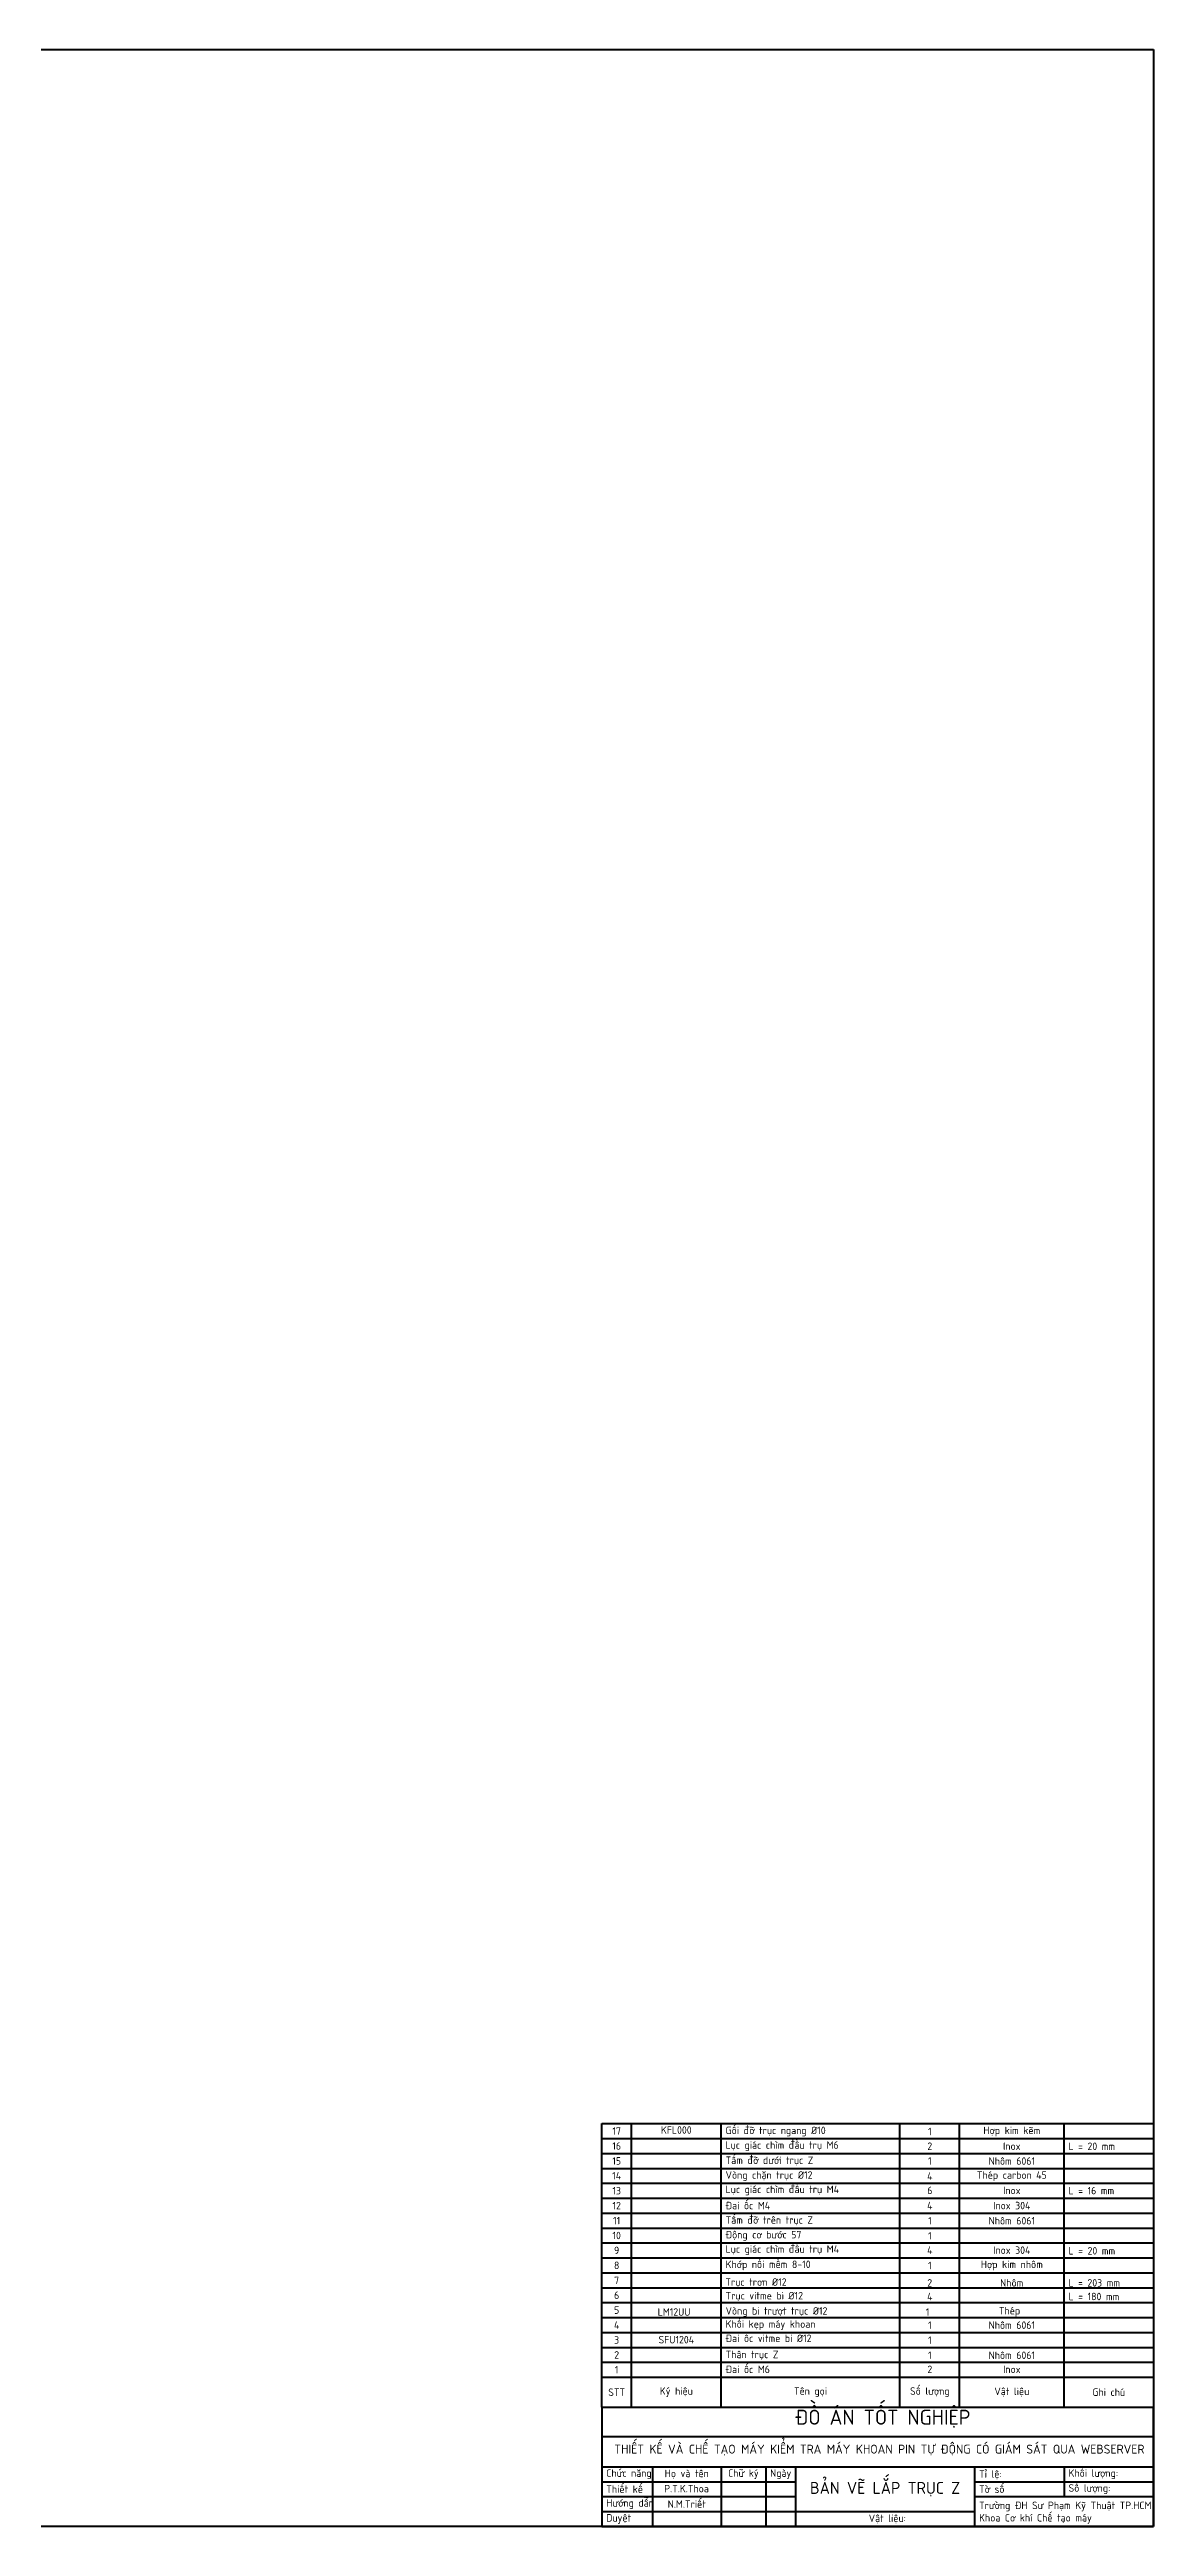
# Model space of a CAD drawing. Header units: millimetres. Extents: x 55 to 6841, y 61 to 3739.
# Drawn here: x 3837 to 4114, y 3116 to 3739 of the extents above; entities that cross this region are included whole.
import ezdxf

# ---------------------------------------------------------------- set-up
doc = ezdxf.new("R2010")
doc.units = ezdxf.units.MM
doc.header["$LTSCALE"] = 0.7
doc.layers.get('0').update_dxf_attribs({"color": 255})
for name, color, linetype, lineweight in [('AM_5', 10, 'Continuous', 25), ('KHUNGBV', 5, 'Continuous', 70), ('mãnh', 7, 'Continuous', 18), ('netdam', 7, 'Continuous', 40)]:
    doc.layers.add(name, color=color, linetype=linetype, lineweight=lineweight)
doc.styles.add('TCVN7824', font='tcvn+7284-2003r.ttf', dxfattribs={"height": 3.5})

# ---------------------------------------------------------------- blocks, each defined once
blk = doc.blocks.new('dfhjd')
at = {"layer": 'KHUNGBV', "color": 9, "ltscale": 5}
for p, q in [((6559.44, 3469.71), (7718.44, 3469.71)), ((7718.44, 3469.71), (7718.44, 2639.71)), ((7718.44, 2639.71), (6559.44, 2639.71))]:
    blk.add_line(p, q, dxfattribs=at)

msp = doc.modelspace()

# ---------------------------------------------------------------- linework, layer by layer
at = {"ltscale": 5}
for p, q in [((3983.126, 3213.543), (3983.126, 3217.293)), ((4005.626, 3153.543), (4065.626, 3153.543)), ((4005.626, 3153.543), (4050.626, 3153.543)), ((4050.626, 3153.543), (4065.626, 3153.543)), ((4065.626, 3153.543), (4091.876, 3153.543)), ((3866.876, 3116.043), (3926.876, 3116.043)), ((3911.876, 3116.043), (3926.876, 3116.043)), ((3926.876, 3116.043), (3953.126, 3116.043))]:
    msp.add_line(p, q, dxfattribs=at)
at = {"layer": 'mãnh', "ltscale": 5}
msp.add_line((3836.876, 3116.043), (3975.626, 3116.043), dxfattribs=at)
at = {"layer": 'netdam'}
for p, q in [((3975.626, 3209.793), (3975.626, 3217.293)), ((3975.626, 3217.293), (4114.376, 3217.293)), ((3975.626, 3213.543), (4114.376, 3213.543)), ((3983.126, 3206.043), (3983.126, 3217.293)), ((4005.626, 3146.043), (4005.626, 3217.293)), ((4050.626, 3146.043), (4050.626, 3217.293)), ((4065.626, 3146.043), (4065.626, 3217.293)), ((4091.876, 3146.043), (4091.876, 3217.293)), ((3975.626, 3202.293), (3975.626, 3209.793)), ((3975.626, 3209.793), (4114.376, 3209.793)), ((3975.626, 3206.043), (4114.376, 3206.043)), ((3983.126, 3198.543), (3983.126, 3209.793)), ((3975.626, 3194.793), (3975.626, 3202.293)), ((3975.626, 3202.293), (4114.376, 3202.293)), ((3983.126, 3191.043), (3983.126, 3202.293)), ((3975.626, 3198.543), (4114.376, 3198.543)), ((3975.626, 3187.293), (3975.626, 3194.793)), ((3975.626, 3194.793), (4114.376, 3194.793)), ((3983.126, 3183.543), (3983.126, 3194.793)), ((3975.626, 3191.043), (4114.376, 3191.043)), ((3975.626, 3179.793), (3975.626, 3187.293)), ((3975.626, 3187.293), (4114.376, 3187.293)), ((3983.126, 3176.043), (3983.126, 3187.293)), ((3975.626, 3183.543), (4114.376, 3183.543)), ((3975.626, 3172.293), (3975.626, 3179.793)), ((3975.626, 3179.793), (4114.376, 3179.793)), ((3975.626, 3176.043), (4114.376, 3176.043)), ((3983.126, 3168.543), (3983.126, 3179.793)), ((3975.626, 3164.793), (3975.626, 3172.293)), ((3975.626, 3172.293), (4114.376, 3172.293)), ((3975.626, 3168.543), (4114.376, 3168.543)), ((3983.126, 3161.043), (3983.126, 3172.293)), ((3975.626, 3157.293), (3975.626, 3164.793)), ((3975.626, 3164.793), (4114.376, 3164.793)), ((3983.126, 3153.543), (3983.126, 3164.793)), ((3975.626, 3161.043), (4114.376, 3161.043)), ((3975.626, 3153.543), (3975.626, 3157.293)), ((3975.626, 3157.293), (4114.376, 3157.293)), ((3983.126, 3146.043), (3983.126, 3157.293)), ((3975.626, 3146.043), (3975.626, 3153.543)), ((3975.626, 3153.543), (4114.376, 3153.543)), ((3975.626, 3146.043), (3975.626, 3116.043)), ((3975.626, 3146.043), (4114.376, 3146.043)), ((4114.376, 3131.043), (4114.376, 3146.043)), ((4114.376, 3138.543), (3975.626, 3138.543)), ((4114.376, 3116.043), (4114.376, 3131.793)), ((3975.626, 3131.043), (4114.376, 3131.043)), ((3975.626, 3127.293), (4024.376, 3127.293)), ((3988.376, 3131.043), (3988.376, 3116.043)), ((4005.626, 3131.043), (4005.626, 3116.043)), ((4016.876, 3131.043), (4016.876, 3116.043)), ((4024.376, 3131.043), (4024.376, 3116.043)), ((4069.376, 3131.043), (4069.376, 3116.043)), ((4069.376, 3131.043), (4070.876, 3131.043)), ((4069.376, 3127.293), (4114.376, 3127.293)), ((4091.876, 3131.043), (4091.876, 3123.543)), ((4114.376, 3131.043), (4114.376, 3116.043)), ((3975.626, 3123.543), (4024.376, 3123.543)), ((3975.626, 3119.793), (4069.376, 3119.793)), ((4069.376, 3123.543), (4114.376, 3123.543)), ((3975.626, 3116.043), (4114.376, 3116.043)), ((3979.376, 3116.043), (4114.376, 3116.043))]:
    msp.add_line(p, q, dxfattribs=at)

# ---------------------------------------------------------------- block references
at = {"layer": 'AM_5', "xscale": 0.75, "yscale": 0.75, "zscale": 0.75}
msp.add_blockref('dfhjd', (-1674.451, 1136.258), dxfattribs=at)

# ---------------------------------------------------------------- texts
at = {"ltscale": 5, "style": 'TCVN7824'}
for s, width, heights, insert, char_height, attachment_point in [('16', 7.5, [0], (3979.376, 3211.668), 1.875, 5), ('17', 7.5, [0], (3979.376, 3215.418), 1.875, 5), ('{\\H0.71429x;KFL000}', 22.5, [0], (3994.376, 3215.68), 2.625, 5), (' Lục giác chìm đầu trụ M6', 45, [0], (4005.609, 3211.617), 1.875, 4), (' Gối đỡ trục ngang %%C10', 45, [2.422], (4005.626, 3215.296), 1.875, 4), ('2', 15, [0], (4058.109, 3211.617), 1.875, 5), ('1', 15, [0], (4058.126, 3215.296), 1.875, 5), ('Hợp kim kẽm', 26.25, [0], (4078.751, 3215.296), 1.875, 5), ('Inox', 26.25, [0], (4078.734, 3211.617), 1.875, 5), (' L = 20 mm', 22.5, [1.876], (4091.859, 3211.585), 1.875, 4), ('15', 7.5, [0], (3979.376, 3207.918), 1.875, 5), (' Tấm đỡ dưới trục Z', 45, [0], (4005.626, 3207.883), 1.875, 4), ('1', 15, [0], (4058.126, 3207.883), 1.875, 5), ('Nhôm 6061', 26.25, [0], (4078.751, 3207.883), 1.875, 5), ('14', 7.5, [0], (3979.376, 3204.168), 1.875, 5), ('13', 7.5, [0], (3979.376, 3200.418), 1.875, 5), (' Vòng chặn trục %%C12', 45, [0], (4005.626, 3204.08), 1.875, 4), (' Lục giác chìm đầu trụ M4', 45, [0], (4005.626, 3200.49), 1.875, 4), ('4', 15, [0], (4058.126, 3204.08), 1.875, 5), ('6', 15, [0], (4058.126, 3200.49), 1.875, 5), ('Thép carbon 45', 26.25, [0], (4078.751, 3204.08), 1.875, 5), ('Inox', 26.25, [0], (4078.751, 3200.49), 1.875, 5), (' L = 16 mm', 22.5, [1.876], (4091.876, 3200.458), 1.875, 4), ('12', 7.5, [0], (3979.376, 3196.668), 1.875, 5), ('11', 7.5, [0], (3979.376, 3192.918), 1.875, 5), (' Đai ốc M4', 45, [0], (4005.626, 3196.695), 1.875, 4), (' Tấm đỡ trên trục Z', 45, [0], (4005.626, 3192.872), 1.875, 4), ('4', 15, [0], (4058.126, 3196.695), 1.875, 5), ('1', 15, [0], (4058.126, 3192.872), 1.875, 5), ('Nhôm 6061', 26.25, [0], (4078.751, 3192.872), 1.875, 5), ('Inox 304', 26.25, [0], (4078.751, 3196.695), 1.875, 5), ('10', 7.5, [0], (3979.376, 3189.168), 1.875, 5), (' Động cơ bước 57', 45, [0], (4005.626, 3189.092), 1.875, 4), (' Lục giác chìm đầu trụ M4', 45, [0], (4005.626, 3185.48), 1.875, 4), ('1', 15, [0], (4058.126, 3189.092), 1.875, 5), ('9', 7.5, [0], (3979.376, 3185.418), 1.875, 5), ('8', 7.5, [0], (3979.376, 3181.668), 1.875, 5), (' Khớp nối mềm 8-10', 45, [0], (4005.626, 3181.632), 1.875, 4), ('4', 15, [0], (4058.126, 3185.48), 1.875, 5), ('1', 15, [0], (4058.126, 3181.632), 1.875, 5), ('Hợp kim nhôm', 26.25, [0], (4078.751, 3181.632), 1.875, 5), ('Inox 304', 26.25, [0], (4078.751, 3185.48), 1.875, 5), (' L = 20 mm', 22.5, [1.876], (4091.876, 3185.321), 1.875, 4), ('7', 7.5, [0], (3979.376, 3177.918), 1.875, 5), ('6', 7.5, [0], (3979.376, 3174.168), 1.875, 5), (' Trục trơn %%C12', 45, [0], (4005.592, 3177.268), 1.875, 4), (' Trục vitme bi %%C12', 45, [0], (4005.626, 3173.837), 1.875, 4), ('4', 15, [0], (4058.126, 3173.837), 1.875, 5), ('2', 15, [0], (4058.092, 3177.268), 1.875, 5), ('Nhôm', 26.25, [0], (4078.717, 3177.268), 1.875, 5), (' L = 203 mm', 22.5, [1.876], (4091.842, 3177.268), 1.875, 4), (' L = 180 mm', 22.5, [1.876], (4091.876, 3173.837), 1.875, 4), ('5', 7.5, [0], (3979.376, 3170.418), 1.875, 5), ('LM12UU', 22.5, [0], (3993.807, 3169.938), 1.875, 5), ('\\pxt10; Vòng bi trượt trục %%C12', 45, [0], (4005.626, 3169.938), 1.875, 4), ('1', 15, [0], (4057.557, 3169.938), 1.875, 5), ('Thép', 26.25, [0], (4078.182, 3169.982), 1.875, 5), ('4', 7.5, [0], (3979.376, 3166.668), 1.875, 5), ('3', 7.5, [0], (3979.376, 3162.918), 1.875, 5), ('{\\H0.71429x;SFU1204}', 22.5, [0], (3994.376, 3162.979), 2.625, 5), (' Đai ốc vitme bi %%C12', 45, [0], (4005.626, 3163.333), 1.875, 4), (' Khối kẹp máy khoan', 45, [0], (4005.626, 3166.634), 1.875, 4), ('1', 15, [0], (4058.126, 3166.634), 1.875, 5), ('1', 15, [0], (4058.126, 3162.868), 1.875, 5), ('Nhôm 6061', 26.25, [0], (4078.751, 3166.634), 1.875, 5), ('2', 7.5, [0], (3979.376, 3159.168), 1.875, 5), ('1', 7.5, [0], (3979.376, 3155.418), 1.875, 5), (' Đai ốc M6', 45, [0], (4005.626, 3155.532), 1.875, 4), (' Thân trục Z', 45, [0], (4005.626, 3159.071), 1.875, 4), ('2', 15, [0], (4058.126, 3155.532), 1.875, 5), ('1', 15, [0], (4058.126, 3159.071), 1.875, 5), ('Nhôm 6061', 26.25, [0], (4078.751, 3159.071), 1.875, 5), ('Inox', 26.25, [0], (4078.751, 3155.532), 1.875, 5), ('STT', 7.5, [0], (3979.376, 3149.793), 1.875, 5), ('Ký hiệu', 22.5, [0], (3994.376, 3149.793), 1.875, 5), ('Tên gọi', 45, [0], (4028.126, 3149.793), 1.875, 5), ('Số lượng', 15, [0], (4058.126, 3149.793), 1.875, 5), ('Vật liệu', 26.25, [0], (4078.751, 3149.793), 1.875, 5), ('Ghi chú', 22.5, [0], (4103.126, 3149.793), 1.875, 5), (' Thiết kế', 12.75, [0], (3975.626, 3125.418), 1.875, 4), (' Chức năng', 12.75, [0], (3975.626, 3129.168), 1.875, 4), ('P.T.K.Thoa', 17.25, [0], (3996.95, 3125.557), 1.875, 5), ('Họ và tên', 17.25, [0], (3997.001, 3129.168), 1.875, 5), ('Chữ ký', 11.25, [0], (4011.251, 3129.168), 1.875, 5), ('Ngày', 7.5, [0], (4020.626, 3129.168), 1.875, 5), (' Tỉ lệ: ', 22.5, [3.75], (4069.376, 3129.029), 1.875, 4), (' Tờ số', 22.5, [0], (4069.376, 3125.418), 1.875, 4), (' Số lượng: ', 22.5, [0], (4091.876, 3125.418), 1.875, 4), (' Khối lượng:', 22.5, [0], (4091.876, 3129.168), 1.875, 4), (' Hướng dẫn', 12.75, [0], (3975.626, 3121.668), 1.875, 4), (' Duyệt', 12.75, [0], (3975.626, 3117.918), 1.875, 4), ('N.M.Triết', 17.25, [0], (3997.001, 3121.668), 1.875, 5), (' Vật liệu: ', 45, [0], (4046.876, 3117.918), 1.875, 5), (' Trường ĐH Sư Phạm Kỹ Thuật TP.HCM\\P Khoa Cơ khí Chế tạo máy', 45, [7.5], (4069.376, 3116.717), 1.875, 7)]:
    msp.add_mtext_dynamic_manual_height_columns(s, width=width, gutter_width=13.125, heights=heights, dxfattribs=dict(at, insert=insert, char_height=char_height, attachment_point=attachment_point))
at = {"width": 138.75, "attachment_point": 1, "style": 'TCVN7824'}
for s, insert, char_height in [('{\\W7.125;   }ĐỒ ÁN TỐT NGHIỆP ', (3975.626, 3145.375), 3.75), ('{\\C0;THIẾT KẾ VÀ CHẾ TẠO MÁY KIỂM TRA MÁY KHOAN PIN TỰ ĐỘNG CÓ GIÁM SÁT QUA WEBSERVER}', (3978.787, 3136.602), 2.25)]:
    msp.add_mtext(s, dxfattribs=dict(at, insert=insert, char_height=char_height))
at = {"layer": 'netdam', "ltscale": 5, "insert": (4046.876, 3125.418), "char_height": 3, "attachment_point": 5, "style": 'TCVN7824'}
msp.add_mtext_dynamic_manual_height_columns('BẢN VẼ LẮP TRỤC Z', width=45, gutter_width=13.125, heights=[0], dxfattribs=at)

doc.saveas('drawing.dxf')
